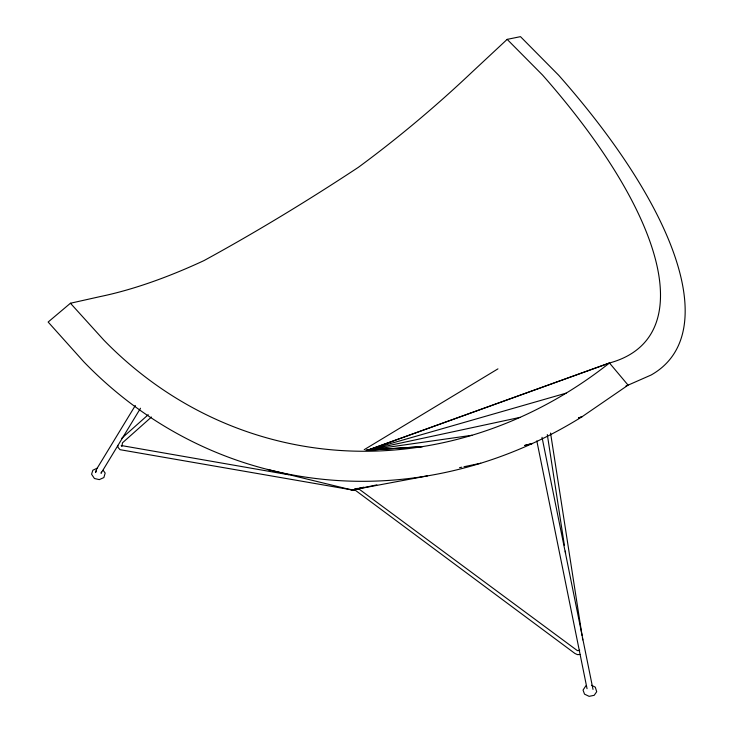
<?xml version="1.0" encoding="UTF-8"?>
<svg xmlns="http://www.w3.org/2000/svg" width="733" height="733" viewBox="0 0 733 733"><rect width="100%" height="100%" fill="white"/><g stroke="black" fill="none" stroke-linecap="round" stroke-linejoin="round"><path stroke-width="1.1" d="M587.051 688.69L536.822 440.881M593.006 689.414L542.026 437.299M101.493 472.052L101.044 473.289L140.516 408.226M96.115 470.815L95.565 472.574L96.674 469.047L135.339 405.468M507.163 39.371L472.061 72.091A479.272 187.016 -42.2 0 1 358.355 167.335C308.172 200.448 256.761 231.756 203.994 260.591A479.272 187.016 -42.2 0 1 100.65 296.48L70.432 303.242L48.14 322.034L83.819 361.827A475.909 425.378 -74.3 0 0 581.929 416.82L628.089 385.146L651.06 375.039A476.065 170.725 38.4 0 0 558.628 75.197L520.485 36.65L507.163 39.371L542.493 74.995A446.241 160.032 38.4 0 1 609.471 362.991L628.089 385.146L625.955 385.961M121.788 438.252L148.24 414.713M151.465 417.04L122.484 442.805L121.907 446.36L121.211 445.517L288.875 474.782M585.859 685.813L583.047 690.065L584.513 694.133L589.13 696.35L594.17 695.315L596.708 691.723L595.288 687.169L591.558 685.273M364.228 449.659L497.945 368.864M579.693 650.18L577.861 650.73L576.926 650.299L358.309 488.526M97.425 468.066L92.844 470.22L91.588 474.251L94.429 478.502L99.294 479.62L103.866 477.568L105.167 473.051L103.133 470.293M357.383 488.352L353.104 489.983L357.466 488.59M367.471 450.282L609.471 362.991A446.104 398.743 -74.3 0 1 103.793 340.057L70.432 303.242M355.404 489.14L354.241 489.452L574.901 653.451L577.412 654.615L580.069 654.496M367.187 450.328L609.471 362.991M578.667 417.865L581.929 416.82L578.676 417.865M357.163 488.618L352.82 490.01L363.843 487.152M366.903 450.346L566.151 393.145M361.369 487.729L352.536 490.01L120.029 449.686L118.105 447.469L117.711 445.389M366.628 450.355L520.082 417.361M376.835 484.88L352.536 490.01L349.852 489.342M459.545 467.672L461.726 467.205M463.998 466.738L480.72 463.247M352.261 490.001L427.504 475.882M471.97 435.274L366.344 450.337L422.556 446.599L366.06 450.309M267.444 469.432L351.428 489.864M550.556 433.056L582.039 635.364M582.387 637.628L582.744 639.882M547.304 434.577L564.41 545.471M565.28 551.124L565.629 553.388M532.47 443.456L524.746 445.453L532.47 443.456"/></g></svg>
